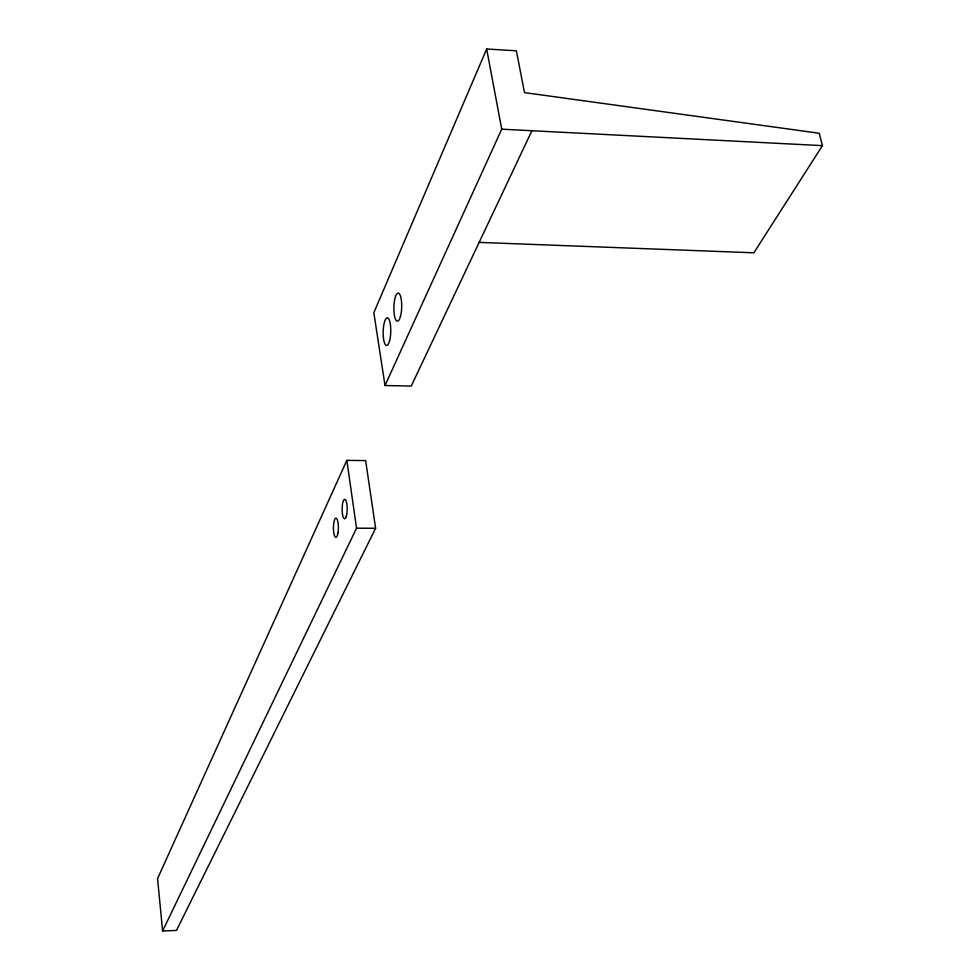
<?xml version="1.0" encoding="UTF-8"?>
<svg xmlns="http://www.w3.org/2000/svg" width="980" height="980" viewBox="0 0 980 980"><rect width="100%" height="100%" fill="white"/><g stroke="black" fill="none" stroke-linecap="round" stroke-linejoin="round"><path stroke-width="1.47" d="M479.147 242.391L753.865 252.803L822.428 145.64L819.243 133.256L524.508 92.61L516.374 50.801L486.668 49L373.833 312.718L385.005 385.52L411.245 386.071L531.92 130.72M346.834 460.367L157.572 878.57L162.607 931L176.486 930.424L375.61 528.281L365.65 460.588L346.834 460.367L356.549 528.196L162.607 931M385.005 385.52L501.723 129.176L486.668 49M356.549 528.196L375.61 528.281M501.723 129.176L822.428 145.64M346.197 516.681L345.622 517.991A9.739 2.536 -89.7 0 1 342.645 515.1L342.326 512.932A9.739 2.536 -89.7 0 1 343.404 500.707A9.739 2.536 -89.7 0 1 346.675 502.961L347.006 505.141A9.739 2.536 -89.7 0 1 346.197 516.681M338.026 532.716A9.604 2.475 -89.8 0 0 335.993 518.187A9.604 2.475 -89.8 0 0 333.751 532.483A9.604 2.475 -89.8 0 0 338.026 532.716M389.587 340.795A13.83 3.785 -88.5 0 0 388.055 318.108A13.83 3.785 -88.5 0 0 383.266 336.091A13.83 3.785 -88.5 0 0 389.587 340.795M400.489 316.32A14.063 3.908 -88.3 0 0 398.909 293.339A14.063 3.908 -88.3 0 0 393.972 311.763A14.063 3.908 -88.3 0 0 400.489 316.32"/></g></svg>
